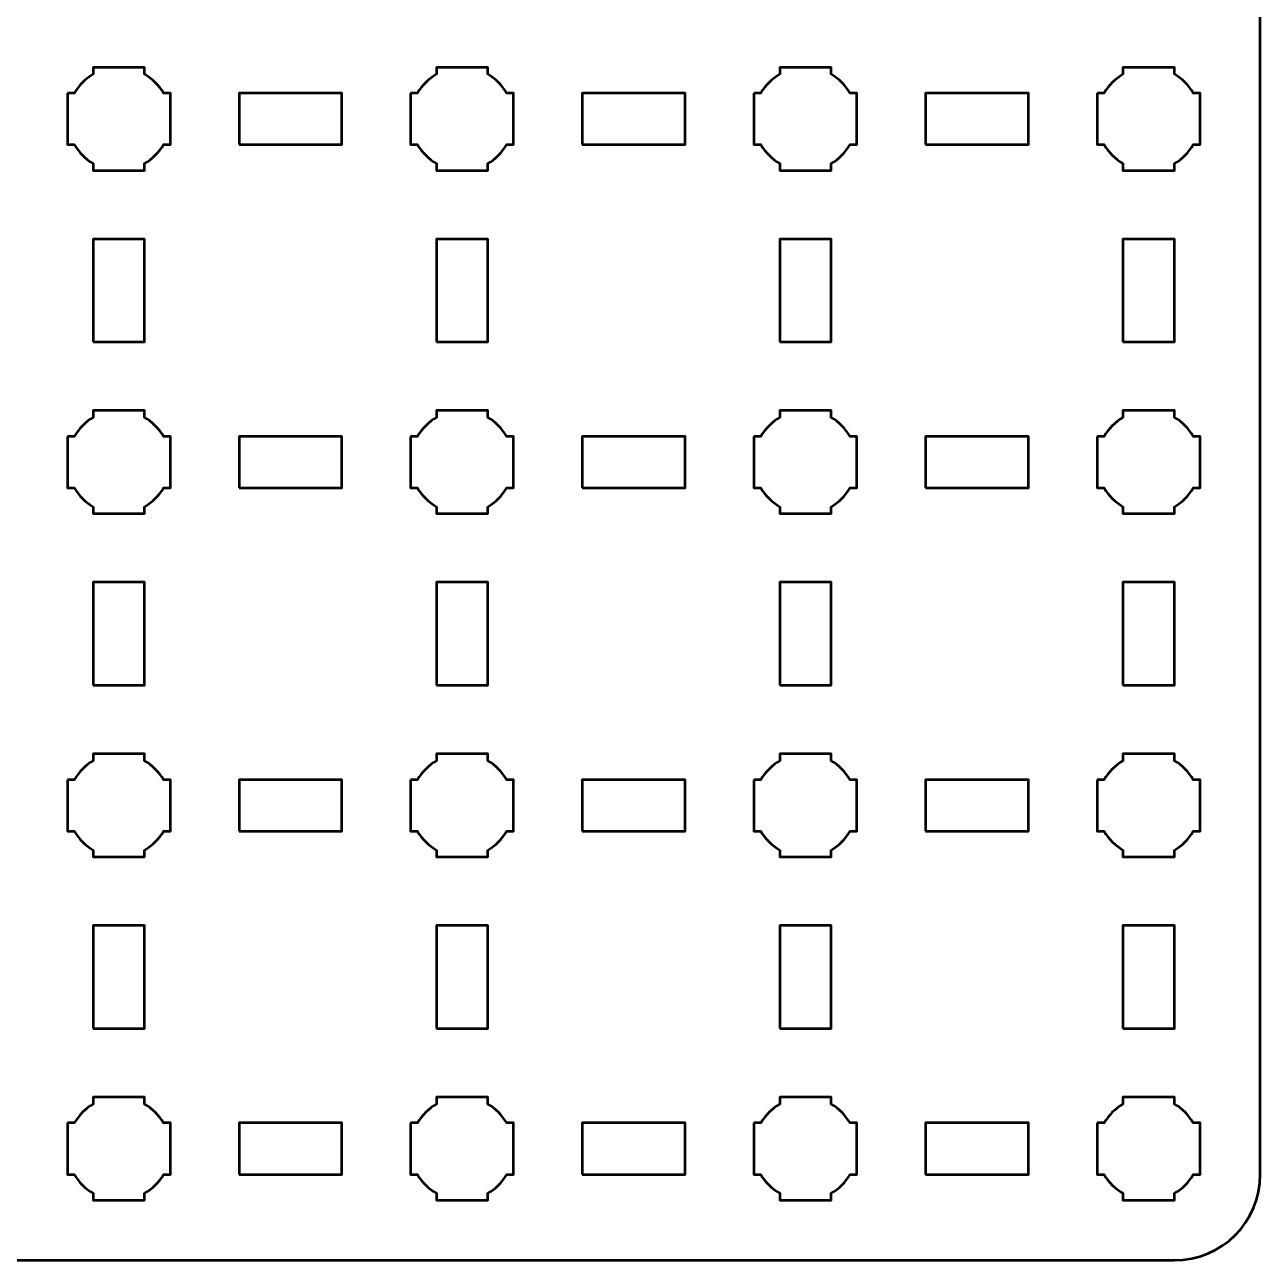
# Model space of a CAD drawing. Header units: centimetres. Extents: x -25.1 to 4.2, y -29.5 to -0.2.
# Drawn here: x -3.05 to 4.15, y -29.5 to -22.3 of the extents above; entities that cross this region are included whole.
import ezdxf

# ---------------------------------------------------------------- set-up
doc = ezdxf.new("R2010")
doc.units = ezdxf.units.CM
doc.header["$MEASUREMENT"] = 0
doc.layers.add('Layer 1', color=7, linetype='Continuous')

msp = doc.modelspace()

# ---------------------------------------------------------------- linework, layer by layer
at = {"layer": 'Layer 1', "lineweight": 53}
for points in [[(-1.8, -23), (-1.2, -23), (-1.2, -22.7), (-1.8, -22.7), (-1.8, -23)], [(0.2, -23), (0.8, -23), (0.8, -22.7), (0.2, -22.7), (0.2, -23)], [(2.2, -23), (2.8, -23), (2.8, -22.7), (2.2, -22.7), (2.2, -23)], [(-2.65, -24.15), (-2.35, -24.15), (-2.35, -23.55), (-2.65, -23.55), (-2.65, -24.15)], [(-0.65, -24.15), (-0.35, -24.15), (-0.35, -23.55), (-0.65, -23.55), (-0.65, -24.15)], [(1.35, -24.15), (1.65, -24.15), (1.65, -23.55), (1.35, -23.55), (1.35, -24.15)], [(3.35, -24.15), (3.65, -24.15), (3.65, -23.55), (3.35, -23.55), (3.35, -24.15)], [(-1.8, -25), (-1.2, -25), (-1.2, -24.7), (-1.8, -24.7), (-1.8, -25)], [(0.2, -25), (0.8, -25), (0.8, -24.7), (0.2, -24.7), (0.2, -25)], [(2.2, -25), (2.8, -25), (2.8, -24.7), (2.2, -24.7), (2.2, -25)], [(-2.65, -26.15), (-2.35, -26.15), (-2.35, -25.55), (-2.65, -25.55), (-2.65, -26.15)], [(-0.65, -26.15), (-0.35, -26.15), (-0.35, -25.55), (-0.65, -25.55), (-0.65, -26.15)], [(1.35, -26.15), (1.65, -26.15), (1.65, -25.55), (1.35, -25.55), (1.35, -26.15)], [(3.35, -26.15), (3.65, -26.15), (3.65, -25.55), (3.35, -25.55), (3.35, -26.15)], [(-1.8, -27), (-1.2, -27), (-1.2, -26.7), (-1.8, -26.7), (-1.8, -27)], [(0.2, -27), (0.8, -27), (0.8, -26.7), (0.2, -26.7), (0.2, -27)], [(2.2, -27), (2.8, -27), (2.8, -26.7), (2.2, -26.7), (2.2, -27)], [(-2.65, -28.15), (-2.35, -28.15), (-2.35, -27.55), (-2.65, -27.55), (-2.65, -28.15)], [(-0.65, -28.15), (-0.35, -28.15), (-0.35, -27.55), (-0.65, -27.55), (-0.65, -28.15)], [(1.35, -28.15), (1.65, -28.15), (1.65, -27.55), (1.35, -27.55), (1.35, -28.15)], [(3.35, -28.15), (3.65, -28.15), (3.65, -27.55), (3.35, -27.55), (3.35, -28.15)], [(-1.8, -29), (-1.2, -29), (-1.2, -28.7), (-1.8, -28.7), (-1.8, -29)], [(0.2, -29), (0.8, -29), (0.8, -28.7), (0.2, -28.7), (0.2, -29)], [(2.2, -29), (2.8, -29), (2.8, -28.7), (2.2, -28.7), (2.2, -29)]]:
    msp.add_lwpolyline(points, close=True, dxfattribs=at)
for points, knots in [([(-25.15, -29), (-25.15, -29), (-25.15, -0.7), (-25.15, -0.7), (-25.15, -0.7), (-25.15, -0.42391), (-24.92609, -0.2), (-24.65, -0.2), (-24.65, -0.2), (-24.65, -0.2), (3.65, -0.2), (3.65, -0.2), (3.65, -0.2), (3.92609, -0.2), (4.15, -0.42391), (4.15, -0.7), (4.15, -0.7), (4.15, -0.7), (4.15, -29), (4.15, -29), (4.15, -29), (4.15, -29.27609), (3.92609, -29.5), (3.65, -29.5), (3.65, -29.5), (3.65, -29.5), (-24.65, -29.5), (-24.65, -29.5), (-24.65, -29.5), (-24.92609, -29.5), (-25.15, -29.27609), (-25.15, -29)], [0, 0, 0, 0, 0.125, 0.125, 0.125, 0.125, 0.25, 0.25, 0.25, 0.25, 0.375, 0.375, 0.375, 0.375, 0.5, 0.5, 0.5, 0.5, 0.625, 0.625, 0.625, 0.625, 0.75, 0.75, 0.75, 0.75, 0.875, 0.875, 0.875, 0.875, 1, 1, 1, 1]), ([(-2.8, -22.7), (-2.8, -22.7), (-2.75985, -22.7), (-2.75985, -22.7), (-2.75985, -22.7), (-2.7335, -22.65447), (-2.69553, -22.6165), (-2.65, -22.59015), (-2.65, -22.59015), (-2.65, -22.59015), (-2.65, -22.55), (-2.65, -22.55), (-2.65, -22.55), (-2.65, -22.55), (-2.5, -22.55), (-2.5, -22.55), (-2.5, -22.55), (-2.5, -22.55), (-2.35, -22.55), (-2.35, -22.55), (-2.35, -22.55), (-2.35, -22.55), (-2.35, -22.59015), (-2.35, -22.59015), (-2.35, -22.59015), (-2.30447, -22.6165), (-2.2665, -22.65447), (-2.24015, -22.7), (-2.24015, -22.7), (-2.24015, -22.7), (-2.2, -22.7), (-2.2, -22.7), (-2.2, -22.7), (-2.2, -22.7), (-2.2, -22.85), (-2.2, -22.85), (-2.2, -22.85), (-2.2, -22.85), (-2.2, -23), (-2.2, -23), (-2.2, -23), (-2.2, -23), (-2.24015, -23), (-2.24015, -23), (-2.24015, -23), (-2.2665, -23.04553), (-2.30447, -23.0835), (-2.35, -23.10985), (-2.35, -23.10985), (-2.35, -23.10985), (-2.35, -23.15), (-2.35, -23.15), (-2.35, -23.15), (-2.35, -23.15), (-2.5, -23.15), (-2.5, -23.15), (-2.5, -23.15), (-2.5, -23.15), (-2.65, -23.15), (-2.65, -23.15), (-2.65, -23.15), (-2.65, -23.15), (-2.65, -23.10985), (-2.65, -23.10985), (-2.65, -23.10985), (-2.69553, -23.0835), (-2.7335, -23.04553), (-2.75985, -23), (-2.75985, -23), (-2.75985, -23), (-2.8, -23), (-2.8, -23), (-2.8, -23), (-2.8, -23), (-2.8, -22.85), (-2.8, -22.85), (-2.8, -22.85), (-2.8, -22.85), (-2.8, -22.7), (-2.8, -22.7)], [0, 0, 0, 0, 0.05, 0.05, 0.05, 0.05, 0.1, 0.1, 0.1, 0.1, 0.15, 0.15, 0.15, 0.15, 0.2, 0.2, 0.2, 0.2, 0.25, 0.25, 0.25, 0.25, 0.3, 0.3, 0.3, 0.3, 0.35, 0.35, 0.35, 0.35, 0.4, 0.4, 0.4, 0.4, 0.45, 0.45, 0.45, 0.45, 0.5, 0.5, 0.5, 0.5, 0.55, 0.55, 0.55, 0.55, 0.6, 0.6, 0.6, 0.6, 0.65, 0.65, 0.65, 0.65, 0.7, 0.7, 0.7, 0.7, 0.75, 0.75, 0.75, 0.75, 0.8, 0.8, 0.8, 0.8, 0.85, 0.85, 0.85, 0.85, 0.9, 0.9, 0.9, 0.9, 0.95, 0.95, 0.95, 0.95, 1, 1, 1, 1]), ([(-0.8, -22.7), (-0.8, -22.7), (-0.75985, -22.7), (-0.75985, -22.7), (-0.75985, -22.7), (-0.7335, -22.65447), (-0.69553, -22.6165), (-0.65, -22.59015), (-0.65, -22.59015), (-0.65, -22.59015), (-0.65, -22.55), (-0.65, -22.55), (-0.65, -22.55), (-0.65, -22.55), (-0.5, -22.55), (-0.5, -22.55), (-0.5, -22.55), (-0.5, -22.55), (-0.35, -22.55), (-0.35, -22.55), (-0.35, -22.55), (-0.35, -22.55), (-0.35, -22.59015), (-0.35, -22.59015), (-0.35, -22.59015), (-0.30447, -22.6165), (-0.2665, -22.65447), (-0.24015, -22.7), (-0.24015, -22.7), (-0.24015, -22.7), (-0.2, -22.7), (-0.2, -22.7), (-0.2, -22.7), (-0.2, -22.7), (-0.2, -22.85), (-0.2, -22.85), (-0.2, -22.85), (-0.2, -22.85), (-0.2, -23), (-0.2, -23), (-0.2, -23), (-0.2, -23), (-0.24015, -23), (-0.24015, -23), (-0.24015, -23), (-0.2665, -23.04553), (-0.30447, -23.0835), (-0.35, -23.10985), (-0.35, -23.10985), (-0.35, -23.10985), (-0.35, -23.15), (-0.35, -23.15), (-0.35, -23.15), (-0.35, -23.15), (-0.5, -23.15), (-0.5, -23.15), (-0.5, -23.15), (-0.5, -23.15), (-0.65, -23.15), (-0.65, -23.15), (-0.65, -23.15), (-0.65, -23.15), (-0.65, -23.10985), (-0.65, -23.10985), (-0.65, -23.10985), (-0.69553, -23.0835), (-0.7335, -23.04553), (-0.75985, -23), (-0.75985, -23), (-0.75985, -23), (-0.8, -23), (-0.8, -23), (-0.8, -23), (-0.8, -23), (-0.8, -22.85), (-0.8, -22.85), (-0.8, -22.85), (-0.8, -22.85), (-0.8, -22.7), (-0.8, -22.7)], [0, 0, 0, 0, 0.05, 0.05, 0.05, 0.05, 0.1, 0.1, 0.1, 0.1, 0.15, 0.15, 0.15, 0.15, 0.2, 0.2, 0.2, 0.2, 0.25, 0.25, 0.25, 0.25, 0.3, 0.3, 0.3, 0.3, 0.35, 0.35, 0.35, 0.35, 0.4, 0.4, 0.4, 0.4, 0.45, 0.45, 0.45, 0.45, 0.5, 0.5, 0.5, 0.5, 0.55, 0.55, 0.55, 0.55, 0.6, 0.6, 0.6, 0.6, 0.65, 0.65, 0.65, 0.65, 0.7, 0.7, 0.7, 0.7, 0.75, 0.75, 0.75, 0.75, 0.8, 0.8, 0.8, 0.8, 0.85, 0.85, 0.85, 0.85, 0.9, 0.9, 0.9, 0.9, 0.95, 0.95, 0.95, 0.95, 1, 1, 1, 1]), ([(1.2, -22.7), (1.2, -22.7), (1.24015, -22.7), (1.24015, -22.7), (1.24015, -22.7), (1.2665, -22.65447), (1.30447, -22.6165), (1.35, -22.59015), (1.35, -22.59015), (1.35, -22.59015), (1.35, -22.55), (1.35, -22.55), (1.35, -22.55), (1.35, -22.55), (1.5, -22.55), (1.5, -22.55), (1.5, -22.55), (1.5, -22.55), (1.65, -22.55), (1.65, -22.55), (1.65, -22.55), (1.65, -22.55), (1.65, -22.59015), (1.65, -22.59015), (1.65, -22.59015), (1.69553, -22.6165), (1.7335, -22.65447), (1.75985, -22.7), (1.75985, -22.7), (1.75985, -22.7), (1.8, -22.7), (1.8, -22.7), (1.8, -22.7), (1.8, -22.7), (1.8, -22.85), (1.8, -22.85), (1.8, -22.85), (1.8, -22.85), (1.8, -23), (1.8, -23), (1.8, -23), (1.8, -23), (1.75985, -23), (1.75985, -23), (1.75985, -23), (1.7335, -23.04553), (1.69553, -23.0835), (1.65, -23.10985), (1.65, -23.10985), (1.65, -23.10985), (1.65, -23.15), (1.65, -23.15), (1.65, -23.15), (1.65, -23.15), (1.5, -23.15), (1.5, -23.15), (1.5, -23.15), (1.5, -23.15), (1.35, -23.15), (1.35, -23.15), (1.35, -23.15), (1.35, -23.15), (1.35, -23.10985), (1.35, -23.10985), (1.35, -23.10985), (1.30447, -23.0835), (1.2665, -23.04553), (1.24015, -23), (1.24015, -23), (1.24015, -23), (1.2, -23), (1.2, -23), (1.2, -23), (1.2, -23), (1.2, -22.85), (1.2, -22.85), (1.2, -22.85), (1.2, -22.85), (1.2, -22.7), (1.2, -22.7)], [0, 0, 0, 0, 0.05, 0.05, 0.05, 0.05, 0.1, 0.1, 0.1, 0.1, 0.15, 0.15, 0.15, 0.15, 0.2, 0.2, 0.2, 0.2, 0.25, 0.25, 0.25, 0.25, 0.3, 0.3, 0.3, 0.3, 0.35, 0.35, 0.35, 0.35, 0.4, 0.4, 0.4, 0.4, 0.45, 0.45, 0.45, 0.45, 0.5, 0.5, 0.5, 0.5, 0.55, 0.55, 0.55, 0.55, 0.6, 0.6, 0.6, 0.6, 0.65, 0.65, 0.65, 0.65, 0.7, 0.7, 0.7, 0.7, 0.75, 0.75, 0.75, 0.75, 0.8, 0.8, 0.8, 0.8, 0.85, 0.85, 0.85, 0.85, 0.9, 0.9, 0.9, 0.9, 0.95, 0.95, 0.95, 0.95, 1, 1, 1, 1]), ([(3.2, -22.7), (3.2, -22.7), (3.24015, -22.7), (3.24015, -22.7), (3.24015, -22.7), (3.2665, -22.65447), (3.30447, -22.6165), (3.35, -22.59015), (3.35, -22.59015), (3.35, -22.59015), (3.35, -22.55), (3.35, -22.55), (3.35, -22.55), (3.35, -22.55), (3.5, -22.55), (3.5, -22.55), (3.5, -22.55), (3.5, -22.55), (3.65, -22.55), (3.65, -22.55), (3.65, -22.55), (3.65, -22.55), (3.65, -22.59015), (3.65, -22.59015), (3.65, -22.59015), (3.69553, -22.6165), (3.7335, -22.65447), (3.75985, -22.7), (3.75985, -22.7), (3.75985, -22.7), (3.8, -22.7), (3.8, -22.7), (3.8, -22.7), (3.8, -22.7), (3.8, -22.85), (3.8, -22.85), (3.8, -22.85), (3.8, -22.85), (3.8, -23), (3.8, -23), (3.8, -23), (3.8, -23), (3.75985, -23), (3.75985, -23), (3.75985, -23), (3.7335, -23.04553), (3.69553, -23.0835), (3.65, -23.10985), (3.65, -23.10985), (3.65, -23.10985), (3.65, -23.15), (3.65, -23.15), (3.65, -23.15), (3.65, -23.15), (3.5, -23.15), (3.5, -23.15), (3.5, -23.15), (3.5, -23.15), (3.35, -23.15), (3.35, -23.15), (3.35, -23.15), (3.35, -23.15), (3.35, -23.10985), (3.35, -23.10985), (3.35, -23.10985), (3.30447, -23.0835), (3.2665, -23.04553), (3.24015, -23), (3.24015, -23), (3.24015, -23), (3.2, -23), (3.2, -23), (3.2, -23), (3.2, -23), (3.2, -22.85), (3.2, -22.85), (3.2, -22.85), (3.2, -22.85), (3.2, -22.7), (3.2, -22.7)], [0, 0, 0, 0, 0.05, 0.05, 0.05, 0.05, 0.1, 0.1, 0.1, 0.1, 0.15, 0.15, 0.15, 0.15, 0.2, 0.2, 0.2, 0.2, 0.25, 0.25, 0.25, 0.25, 0.3, 0.3, 0.3, 0.3, 0.35, 0.35, 0.35, 0.35, 0.4, 0.4, 0.4, 0.4, 0.45, 0.45, 0.45, 0.45, 0.5, 0.5, 0.5, 0.5, 0.55, 0.55, 0.55, 0.55, 0.6, 0.6, 0.6, 0.6, 0.65, 0.65, 0.65, 0.65, 0.7, 0.7, 0.7, 0.7, 0.75, 0.75, 0.75, 0.75, 0.8, 0.8, 0.8, 0.8, 0.85, 0.85, 0.85, 0.85, 0.9, 0.9, 0.9, 0.9, 0.95, 0.95, 0.95, 0.95, 1, 1, 1, 1]), ([(-2.8, -24.7), (-2.8, -24.7), (-2.75985, -24.7), (-2.75985, -24.7), (-2.75985, -24.7), (-2.7335, -24.65447), (-2.69553, -24.6165), (-2.65, -24.59015), (-2.65, -24.59015), (-2.65, -24.59015), (-2.65, -24.55), (-2.65, -24.55), (-2.65, -24.55), (-2.65, -24.55), (-2.5, -24.55), (-2.5, -24.55), (-2.5, -24.55), (-2.5, -24.55), (-2.35, -24.55), (-2.35, -24.55), (-2.35, -24.55), (-2.35, -24.55), (-2.35, -24.59015), (-2.35, -24.59015), (-2.35, -24.59015), (-2.30447, -24.6165), (-2.2665, -24.65447), (-2.24015, -24.7), (-2.24015, -24.7), (-2.24015, -24.7), (-2.2, -24.7), (-2.2, -24.7), (-2.2, -24.7), (-2.2, -24.7), (-2.2, -24.85), (-2.2, -24.85), (-2.2, -24.85), (-2.2, -24.85), (-2.2, -25), (-2.2, -25), (-2.2, -25), (-2.2, -25), (-2.24015, -25), (-2.24015, -25), (-2.24015, -25), (-2.2665, -25.04553), (-2.30447, -25.0835), (-2.35, -25.10985), (-2.35, -25.10985), (-2.35, -25.10985), (-2.35, -25.15), (-2.35, -25.15), (-2.35, -25.15), (-2.35, -25.15), (-2.5, -25.15), (-2.5, -25.15), (-2.5, -25.15), (-2.5, -25.15), (-2.65, -25.15), (-2.65, -25.15), (-2.65, -25.15), (-2.65, -25.15), (-2.65, -25.10985), (-2.65, -25.10985), (-2.65, -25.10985), (-2.69553, -25.0835), (-2.7335, -25.04553), (-2.75985, -25), (-2.75985, -25), (-2.75985, -25), (-2.8, -25), (-2.8, -25), (-2.8, -25), (-2.8, -25), (-2.8, -24.85), (-2.8, -24.85), (-2.8, -24.85), (-2.8, -24.85), (-2.8, -24.7), (-2.8, -24.7)], [0, 0, 0, 0, 0.05, 0.05, 0.05, 0.05, 0.1, 0.1, 0.1, 0.1, 0.15, 0.15, 0.15, 0.15, 0.2, 0.2, 0.2, 0.2, 0.25, 0.25, 0.25, 0.25, 0.3, 0.3, 0.3, 0.3, 0.35, 0.35, 0.35, 0.35, 0.4, 0.4, 0.4, 0.4, 0.45, 0.45, 0.45, 0.45, 0.5, 0.5, 0.5, 0.5, 0.55, 0.55, 0.55, 0.55, 0.6, 0.6, 0.6, 0.6, 0.65, 0.65, 0.65, 0.65, 0.7, 0.7, 0.7, 0.7, 0.75, 0.75, 0.75, 0.75, 0.8, 0.8, 0.8, 0.8, 0.85, 0.85, 0.85, 0.85, 0.9, 0.9, 0.9, 0.9, 0.95, 0.95, 0.95, 0.95, 1, 1, 1, 1]), ([(-0.8, -24.7), (-0.8, -24.7), (-0.75985, -24.7), (-0.75985, -24.7), (-0.75985, -24.7), (-0.7335, -24.65447), (-0.69553, -24.6165), (-0.65, -24.59015), (-0.65, -24.59015), (-0.65, -24.59015), (-0.65, -24.55), (-0.65, -24.55), (-0.65, -24.55), (-0.65, -24.55), (-0.5, -24.55), (-0.5, -24.55), (-0.5, -24.55), (-0.5, -24.55), (-0.35, -24.55), (-0.35, -24.55), (-0.35, -24.55), (-0.35, -24.55), (-0.35, -24.59015), (-0.35, -24.59015), (-0.35, -24.59015), (-0.30447, -24.6165), (-0.2665, -24.65447), (-0.24015, -24.7), (-0.24015, -24.7), (-0.24015, -24.7), (-0.2, -24.7), (-0.2, -24.7), (-0.2, -24.7), (-0.2, -24.7), (-0.2, -24.85), (-0.2, -24.85), (-0.2, -24.85), (-0.2, -24.85), (-0.2, -25), (-0.2, -25), (-0.2, -25), (-0.2, -25), (-0.24015, -25), (-0.24015, -25), (-0.24015, -25), (-0.2665, -25.04553), (-0.30447, -25.0835), (-0.35, -25.10985), (-0.35, -25.10985), (-0.35, -25.10985), (-0.35, -25.15), (-0.35, -25.15), (-0.35, -25.15), (-0.35, -25.15), (-0.5, -25.15), (-0.5, -25.15), (-0.5, -25.15), (-0.5, -25.15), (-0.65, -25.15), (-0.65, -25.15), (-0.65, -25.15), (-0.65, -25.15), (-0.65, -25.10985), (-0.65, -25.10985), (-0.65, -25.10985), (-0.69553, -25.0835), (-0.7335, -25.04553), (-0.75985, -25), (-0.75985, -25), (-0.75985, -25), (-0.8, -25), (-0.8, -25), (-0.8, -25), (-0.8, -25), (-0.8, -24.85), (-0.8, -24.85), (-0.8, -24.85), (-0.8, -24.85), (-0.8, -24.7), (-0.8, -24.7)], [0, 0, 0, 0, 0.05, 0.05, 0.05, 0.05, 0.1, 0.1, 0.1, 0.1, 0.15, 0.15, 0.15, 0.15, 0.2, 0.2, 0.2, 0.2, 0.25, 0.25, 0.25, 0.25, 0.3, 0.3, 0.3, 0.3, 0.35, 0.35, 0.35, 0.35, 0.4, 0.4, 0.4, 0.4, 0.45, 0.45, 0.45, 0.45, 0.5, 0.5, 0.5, 0.5, 0.55, 0.55, 0.55, 0.55, 0.6, 0.6, 0.6, 0.6, 0.65, 0.65, 0.65, 0.65, 0.7, 0.7, 0.7, 0.7, 0.75, 0.75, 0.75, 0.75, 0.8, 0.8, 0.8, 0.8, 0.85, 0.85, 0.85, 0.85, 0.9, 0.9, 0.9, 0.9, 0.95, 0.95, 0.95, 0.95, 1, 1, 1, 1]), ([(1.2, -24.7), (1.2, -24.7), (1.24015, -24.7), (1.24015, -24.7), (1.24015, -24.7), (1.2665, -24.65447), (1.30447, -24.6165), (1.35, -24.59015), (1.35, -24.59015), (1.35, -24.59015), (1.35, -24.55), (1.35, -24.55), (1.35, -24.55), (1.35, -24.55), (1.5, -24.55), (1.5, -24.55), (1.5, -24.55), (1.5, -24.55), (1.65, -24.55), (1.65, -24.55), (1.65, -24.55), (1.65, -24.55), (1.65, -24.59015), (1.65, -24.59015), (1.65, -24.59015), (1.69553, -24.6165), (1.7335, -24.65447), (1.75985, -24.7), (1.75985, -24.7), (1.75985, -24.7), (1.8, -24.7), (1.8, -24.7), (1.8, -24.7), (1.8, -24.7), (1.8, -24.85), (1.8, -24.85), (1.8, -24.85), (1.8, -24.85), (1.8, -25), (1.8, -25), (1.8, -25), (1.8, -25), (1.75985, -25), (1.75985, -25), (1.75985, -25), (1.7335, -25.04553), (1.69553, -25.0835), (1.65, -25.10985), (1.65, -25.10985), (1.65, -25.10985), (1.65, -25.15), (1.65, -25.15), (1.65, -25.15), (1.65, -25.15), (1.5, -25.15), (1.5, -25.15), (1.5, -25.15), (1.5, -25.15), (1.35, -25.15), (1.35, -25.15), (1.35, -25.15), (1.35, -25.15), (1.35, -25.10985), (1.35, -25.10985), (1.35, -25.10985), (1.30447, -25.0835), (1.2665, -25.04553), (1.24015, -25), (1.24015, -25), (1.24015, -25), (1.2, -25), (1.2, -25), (1.2, -25), (1.2, -25), (1.2, -24.85), (1.2, -24.85), (1.2, -24.85), (1.2, -24.85), (1.2, -24.7), (1.2, -24.7)], [0, 0, 0, 0, 0.05, 0.05, 0.05, 0.05, 0.1, 0.1, 0.1, 0.1, 0.15, 0.15, 0.15, 0.15, 0.2, 0.2, 0.2, 0.2, 0.25, 0.25, 0.25, 0.25, 0.3, 0.3, 0.3, 0.3, 0.35, 0.35, 0.35, 0.35, 0.4, 0.4, 0.4, 0.4, 0.45, 0.45, 0.45, 0.45, 0.5, 0.5, 0.5, 0.5, 0.55, 0.55, 0.55, 0.55, 0.6, 0.6, 0.6, 0.6, 0.65, 0.65, 0.65, 0.65, 0.7, 0.7, 0.7, 0.7, 0.75, 0.75, 0.75, 0.75, 0.8, 0.8, 0.8, 0.8, 0.85, 0.85, 0.85, 0.85, 0.9, 0.9, 0.9, 0.9, 0.95, 0.95, 0.95, 0.95, 1, 1, 1, 1]), ([(3.2, -24.7), (3.2, -24.7), (3.24015, -24.7), (3.24015, -24.7), (3.24015, -24.7), (3.2665, -24.65447), (3.30447, -24.6165), (3.35, -24.59015), (3.35, -24.59015), (3.35, -24.59015), (3.35, -24.55), (3.35, -24.55), (3.35, -24.55), (3.35, -24.55), (3.5, -24.55), (3.5, -24.55), (3.5, -24.55), (3.5, -24.55), (3.65, -24.55), (3.65, -24.55), (3.65, -24.55), (3.65, -24.55), (3.65, -24.59015), (3.65, -24.59015), (3.65, -24.59015), (3.69553, -24.6165), (3.7335, -24.65447), (3.75985, -24.7), (3.75985, -24.7), (3.75985, -24.7), (3.8, -24.7), (3.8, -24.7), (3.8, -24.7), (3.8, -24.7), (3.8, -24.85), (3.8, -24.85), (3.8, -24.85), (3.8, -24.85), (3.8, -25), (3.8, -25), (3.8, -25), (3.8, -25), (3.75985, -25), (3.75985, -25), (3.75985, -25), (3.7335, -25.04553), (3.69553, -25.0835), (3.65, -25.10985), (3.65, -25.10985), (3.65, -25.10985), (3.65, -25.15), (3.65, -25.15), (3.65, -25.15), (3.65, -25.15), (3.5, -25.15), (3.5, -25.15), (3.5, -25.15), (3.5, -25.15), (3.35, -25.15), (3.35, -25.15), (3.35, -25.15), (3.35, -25.15), (3.35, -25.10985), (3.35, -25.10985), (3.35, -25.10985), (3.30447, -25.0835), (3.2665, -25.04553), (3.24015, -25), (3.24015, -25), (3.24015, -25), (3.2, -25), (3.2, -25), (3.2, -25), (3.2, -25), (3.2, -24.85), (3.2, -24.85), (3.2, -24.85), (3.2, -24.85), (3.2, -24.7), (3.2, -24.7)], [0, 0, 0, 0, 0.05, 0.05, 0.05, 0.05, 0.1, 0.1, 0.1, 0.1, 0.15, 0.15, 0.15, 0.15, 0.2, 0.2, 0.2, 0.2, 0.25, 0.25, 0.25, 0.25, 0.3, 0.3, 0.3, 0.3, 0.35, 0.35, 0.35, 0.35, 0.4, 0.4, 0.4, 0.4, 0.45, 0.45, 0.45, 0.45, 0.5, 0.5, 0.5, 0.5, 0.55, 0.55, 0.55, 0.55, 0.6, 0.6, 0.6, 0.6, 0.65, 0.65, 0.65, 0.65, 0.7, 0.7, 0.7, 0.7, 0.75, 0.75, 0.75, 0.75, 0.8, 0.8, 0.8, 0.8, 0.85, 0.85, 0.85, 0.85, 0.9, 0.9, 0.9, 0.9, 0.95, 0.95, 0.95, 0.95, 1, 1, 1, 1]), ([(-2.8, -26.7), (-2.8, -26.7), (-2.75985, -26.7), (-2.75985, -26.7), (-2.75985, -26.7), (-2.7335, -26.65447), (-2.69553, -26.6165), (-2.65, -26.59015), (-2.65, -26.59015), (-2.65, -26.59015), (-2.65, -26.55), (-2.65, -26.55), (-2.65, -26.55), (-2.65, -26.55), (-2.5, -26.55), (-2.5, -26.55), (-2.5, -26.55), (-2.5, -26.55), (-2.35, -26.55), (-2.35, -26.55), (-2.35, -26.55), (-2.35, -26.55), (-2.35, -26.59015), (-2.35, -26.59015), (-2.35, -26.59015), (-2.30447, -26.6165), (-2.2665, -26.65447), (-2.24015, -26.7), (-2.24015, -26.7), (-2.24015, -26.7), (-2.2, -26.7), (-2.2, -26.7), (-2.2, -26.7), (-2.2, -26.7), (-2.2, -26.85), (-2.2, -26.85), (-2.2, -26.85), (-2.2, -26.85), (-2.2, -27), (-2.2, -27), (-2.2, -27), (-2.2, -27), (-2.24015, -27), (-2.24015, -27), (-2.24015, -27), (-2.2665, -27.04553), (-2.30447, -27.0835), (-2.35, -27.10985), (-2.35, -27.10985), (-2.35, -27.10985), (-2.35, -27.15), (-2.35, -27.15), (-2.35, -27.15), (-2.35, -27.15), (-2.5, -27.15), (-2.5, -27.15), (-2.5, -27.15), (-2.5, -27.15), (-2.65, -27.15), (-2.65, -27.15), (-2.65, -27.15), (-2.65, -27.15), (-2.65, -27.10985), (-2.65, -27.10985), (-2.65, -27.10985), (-2.69553, -27.0835), (-2.7335, -27.04553), (-2.75985, -27), (-2.75985, -27), (-2.75985, -27), (-2.8, -27), (-2.8, -27), (-2.8, -27), (-2.8, -27), (-2.8, -26.85), (-2.8, -26.85), (-2.8, -26.85), (-2.8, -26.85), (-2.8, -26.7), (-2.8, -26.7)], [0, 0, 0, 0, 0.05, 0.05, 0.05, 0.05, 0.1, 0.1, 0.1, 0.1, 0.15, 0.15, 0.15, 0.15, 0.2, 0.2, 0.2, 0.2, 0.25, 0.25, 0.25, 0.25, 0.3, 0.3, 0.3, 0.3, 0.35, 0.35, 0.35, 0.35, 0.4, 0.4, 0.4, 0.4, 0.45, 0.45, 0.45, 0.45, 0.5, 0.5, 0.5, 0.5, 0.55, 0.55, 0.55, 0.55, 0.6, 0.6, 0.6, 0.6, 0.65, 0.65, 0.65, 0.65, 0.7, 0.7, 0.7, 0.7, 0.75, 0.75, 0.75, 0.75, 0.8, 0.8, 0.8, 0.8, 0.85, 0.85, 0.85, 0.85, 0.9, 0.9, 0.9, 0.9, 0.95, 0.95, 0.95, 0.95, 1, 1, 1, 1]), ([(-0.8, -26.7), (-0.8, -26.7), (-0.75985, -26.7), (-0.75985, -26.7), (-0.75985, -26.7), (-0.7335, -26.65447), (-0.69553, -26.6165), (-0.65, -26.59015), (-0.65, -26.59015), (-0.65, -26.59015), (-0.65, -26.55), (-0.65, -26.55), (-0.65, -26.55), (-0.65, -26.55), (-0.5, -26.55), (-0.5, -26.55), (-0.5, -26.55), (-0.5, -26.55), (-0.35, -26.55), (-0.35, -26.55), (-0.35, -26.55), (-0.35, -26.55), (-0.35, -26.59015), (-0.35, -26.59015), (-0.35, -26.59015), (-0.30447, -26.6165), (-0.2665, -26.65447), (-0.24015, -26.7), (-0.24015, -26.7), (-0.24015, -26.7), (-0.2, -26.7), (-0.2, -26.7), (-0.2, -26.7), (-0.2, -26.7), (-0.2, -26.85), (-0.2, -26.85), (-0.2, -26.85), (-0.2, -26.85), (-0.2, -27), (-0.2, -27), (-0.2, -27), (-0.2, -27), (-0.24015, -27), (-0.24015, -27), (-0.24015, -27), (-0.2665, -27.04553), (-0.30447, -27.0835), (-0.35, -27.10985), (-0.35, -27.10985), (-0.35, -27.10985), (-0.35, -27.15), (-0.35, -27.15), (-0.35, -27.15), (-0.35, -27.15), (-0.5, -27.15), (-0.5, -27.15), (-0.5, -27.15), (-0.5, -27.15), (-0.65, -27.15), (-0.65, -27.15), (-0.65, -27.15), (-0.65, -27.15), (-0.65, -27.10985), (-0.65, -27.10985), (-0.65, -27.10985), (-0.69553, -27.0835), (-0.7335, -27.04553), (-0.75985, -27), (-0.75985, -27), (-0.75985, -27), (-0.8, -27), (-0.8, -27), (-0.8, -27), (-0.8, -27), (-0.8, -26.85), (-0.8, -26.85), (-0.8, -26.85), (-0.8, -26.85), (-0.8, -26.7), (-0.8, -26.7)], [0, 0, 0, 0, 0.05, 0.05, 0.05, 0.05, 0.1, 0.1, 0.1, 0.1, 0.15, 0.15, 0.15, 0.15, 0.2, 0.2, 0.2, 0.2, 0.25, 0.25, 0.25, 0.25, 0.3, 0.3, 0.3, 0.3, 0.35, 0.35, 0.35, 0.35, 0.4, 0.4, 0.4, 0.4, 0.45, 0.45, 0.45, 0.45, 0.5, 0.5, 0.5, 0.5, 0.55, 0.55, 0.55, 0.55, 0.6, 0.6, 0.6, 0.6, 0.65, 0.65, 0.65, 0.65, 0.7, 0.7, 0.7, 0.7, 0.75, 0.75, 0.75, 0.75, 0.8, 0.8, 0.8, 0.8, 0.85, 0.85, 0.85, 0.85, 0.9, 0.9, 0.9, 0.9, 0.95, 0.95, 0.95, 0.95, 1, 1, 1, 1]), ([(1.2, -26.7), (1.2, -26.7), (1.24015, -26.7), (1.24015, -26.7), (1.24015, -26.7), (1.2665, -26.65447), (1.30447, -26.6165), (1.35, -26.59015), (1.35, -26.59015), (1.35, -26.59015), (1.35, -26.55), (1.35, -26.55), (1.35, -26.55), (1.35, -26.55), (1.5, -26.55), (1.5, -26.55), (1.5, -26.55), (1.5, -26.55), (1.65, -26.55), (1.65, -26.55), (1.65, -26.55), (1.65, -26.55), (1.65, -26.59015), (1.65, -26.59015), (1.65, -26.59015), (1.69553, -26.6165), (1.7335, -26.65447), (1.75985, -26.7), (1.75985, -26.7), (1.75985, -26.7), (1.8, -26.7), (1.8, -26.7), (1.8, -26.7), (1.8, -26.7), (1.8, -26.85), (1.8, -26.85), (1.8, -26.85), (1.8, -26.85), (1.8, -27), (1.8, -27), (1.8, -27), (1.8, -27), (1.75985, -27), (1.75985, -27), (1.75985, -27), (1.7335, -27.04553), (1.69553, -27.0835), (1.65, -27.10985), (1.65, -27.10985), (1.65, -27.10985), (1.65, -27.15), (1.65, -27.15), (1.65, -27.15), (1.65, -27.15), (1.5, -27.15), (1.5, -27.15), (1.5, -27.15), (1.5, -27.15), (1.35, -27.15), (1.35, -27.15), (1.35, -27.15), (1.35, -27.15), (1.35, -27.10985), (1.35, -27.10985), (1.35, -27.10985), (1.30447, -27.0835), (1.2665, -27.04553), (1.24015, -27), (1.24015, -27), (1.24015, -27), (1.2, -27), (1.2, -27), (1.2, -27), (1.2, -27), (1.2, -26.85), (1.2, -26.85), (1.2, -26.85), (1.2, -26.85), (1.2, -26.7), (1.2, -26.7)], [0, 0, 0, 0, 0.05, 0.05, 0.05, 0.05, 0.1, 0.1, 0.1, 0.1, 0.15, 0.15, 0.15, 0.15, 0.2, 0.2, 0.2, 0.2, 0.25, 0.25, 0.25, 0.25, 0.3, 0.3, 0.3, 0.3, 0.35, 0.35, 0.35, 0.35, 0.4, 0.4, 0.4, 0.4, 0.45, 0.45, 0.45, 0.45, 0.5, 0.5, 0.5, 0.5, 0.55, 0.55, 0.55, 0.55, 0.6, 0.6, 0.6, 0.6, 0.65, 0.65, 0.65, 0.65, 0.7, 0.7, 0.7, 0.7, 0.75, 0.75, 0.75, 0.75, 0.8, 0.8, 0.8, 0.8, 0.85, 0.85, 0.85, 0.85, 0.9, 0.9, 0.9, 0.9, 0.95, 0.95, 0.95, 0.95, 1, 1, 1, 1]), ([(3.2, -26.7), (3.2, -26.7), (3.24015, -26.7), (3.24015, -26.7), (3.24015, -26.7), (3.2665, -26.65447), (3.30447, -26.6165), (3.35, -26.59015), (3.35, -26.59015), (3.35, -26.59015), (3.35, -26.55), (3.35, -26.55), (3.35, -26.55), (3.35, -26.55), (3.5, -26.55), (3.5, -26.55), (3.5, -26.55), (3.5, -26.55), (3.65, -26.55), (3.65, -26.55), (3.65, -26.55), (3.65, -26.55), (3.65, -26.59015), (3.65, -26.59015), (3.65, -26.59015), (3.69553, -26.6165), (3.7335, -26.65447), (3.75985, -26.7), (3.75985, -26.7), (3.75985, -26.7), (3.8, -26.7), (3.8, -26.7), (3.8, -26.7), (3.8, -26.7), (3.8, -26.85), (3.8, -26.85), (3.8, -26.85), (3.8, -26.85), (3.8, -27), (3.8, -27), (3.8, -27), (3.8, -27), (3.75985, -27), (3.75985, -27), (3.75985, -27), (3.7335, -27.04553), (3.69553, -27.0835), (3.65, -27.10985), (3.65, -27.10985), (3.65, -27.10985), (3.65, -27.15), (3.65, -27.15), (3.65, -27.15), (3.65, -27.15), (3.5, -27.15), (3.5, -27.15), (3.5, -27.15), (3.5, -27.15), (3.35, -27.15), (3.35, -27.15), (3.35, -27.15), (3.35, -27.15), (3.35, -27.10985), (3.35, -27.10985), (3.35, -27.10985), (3.30447, -27.0835), (3.2665, -27.04553), (3.24015, -27), (3.24015, -27), (3.24015, -27), (3.2, -27), (3.2, -27), (3.2, -27), (3.2, -27), (3.2, -26.85), (3.2, -26.85), (3.2, -26.85), (3.2, -26.85), (3.2, -26.7), (3.2, -26.7)], [0, 0, 0, 0, 0.05, 0.05, 0.05, 0.05, 0.1, 0.1, 0.1, 0.1, 0.15, 0.15, 0.15, 0.15, 0.2, 0.2, 0.2, 0.2, 0.25, 0.25, 0.25, 0.25, 0.3, 0.3, 0.3, 0.3, 0.35, 0.35, 0.35, 0.35, 0.4, 0.4, 0.4, 0.4, 0.45, 0.45, 0.45, 0.45, 0.5, 0.5, 0.5, 0.5, 0.55, 0.55, 0.55, 0.55, 0.6, 0.6, 0.6, 0.6, 0.65, 0.65, 0.65, 0.65, 0.7, 0.7, 0.7, 0.7, 0.75, 0.75, 0.75, 0.75, 0.8, 0.8, 0.8, 0.8, 0.85, 0.85, 0.85, 0.85, 0.9, 0.9, 0.9, 0.9, 0.95, 0.95, 0.95, 0.95, 1, 1, 1, 1]), ([(-2.8, -28.7), (-2.8, -28.7), (-2.75985, -28.7), (-2.75985, -28.7), (-2.75985, -28.7), (-2.7335, -28.65447), (-2.69553, -28.6165), (-2.65, -28.59015), (-2.65, -28.59015), (-2.65, -28.59015), (-2.65, -28.55), (-2.65, -28.55), (-2.65, -28.55), (-2.65, -28.55), (-2.5, -28.55), (-2.5, -28.55), (-2.5, -28.55), (-2.5, -28.55), (-2.35, -28.55), (-2.35, -28.55), (-2.35, -28.55), (-2.35, -28.55), (-2.35, -28.59015), (-2.35, -28.59015), (-2.35, -28.59015), (-2.30447, -28.6165), (-2.2665, -28.65447), (-2.24015, -28.7), (-2.24015, -28.7), (-2.24015, -28.7), (-2.2, -28.7), (-2.2, -28.7), (-2.2, -28.7), (-2.2, -28.7), (-2.2, -28.85), (-2.2, -28.85), (-2.2, -28.85), (-2.2, -28.85), (-2.2, -29), (-2.2, -29), (-2.2, -29), (-2.2, -29), (-2.24015, -29), (-2.24015, -29), (-2.24015, -29), (-2.2665, -29.04553), (-2.30447, -29.0835), (-2.35, -29.10985), (-2.35, -29.10985), (-2.35, -29.10985), (-2.35, -29.15), (-2.35, -29.15), (-2.35, -29.15), (-2.35, -29.15), (-2.5, -29.15), (-2.5, -29.15), (-2.5, -29.15), (-2.5, -29.15), (-2.65, -29.15), (-2.65, -29.15), (-2.65, -29.15), (-2.65, -29.15), (-2.65, -29.10985), (-2.65, -29.10985), (-2.65, -29.10985), (-2.69553, -29.0835), (-2.7335, -29.04553), (-2.75985, -29), (-2.75985, -29), (-2.75985, -29), (-2.8, -29), (-2.8, -29), (-2.8, -29), (-2.8, -29), (-2.8, -28.85), (-2.8, -28.85), (-2.8, -28.85), (-2.8, -28.85), (-2.8, -28.7), (-2.8, -28.7)], [0, 0, 0, 0, 0.05, 0.05, 0.05, 0.05, 0.1, 0.1, 0.1, 0.1, 0.15, 0.15, 0.15, 0.15, 0.2, 0.2, 0.2, 0.2, 0.25, 0.25, 0.25, 0.25, 0.3, 0.3, 0.3, 0.3, 0.35, 0.35, 0.35, 0.35, 0.4, 0.4, 0.4, 0.4, 0.45, 0.45, 0.45, 0.45, 0.5, 0.5, 0.5, 0.5, 0.55, 0.55, 0.55, 0.55, 0.6, 0.6, 0.6, 0.6, 0.65, 0.65, 0.65, 0.65, 0.7, 0.7, 0.7, 0.7, 0.75, 0.75, 0.75, 0.75, 0.8, 0.8, 0.8, 0.8, 0.85, 0.85, 0.85, 0.85, 0.9, 0.9, 0.9, 0.9, 0.95, 0.95, 0.95, 0.95, 1, 1, 1, 1]), ([(-0.8, -28.7), (-0.8, -28.7), (-0.75985, -28.7), (-0.75985, -28.7), (-0.75985, -28.7), (-0.7335, -28.65447), (-0.69553, -28.6165), (-0.65, -28.59015), (-0.65, -28.59015), (-0.65, -28.59015), (-0.65, -28.55), (-0.65, -28.55), (-0.65, -28.55), (-0.65, -28.55), (-0.5, -28.55), (-0.5, -28.55), (-0.5, -28.55), (-0.5, -28.55), (-0.35, -28.55), (-0.35, -28.55), (-0.35, -28.55), (-0.35, -28.55), (-0.35, -28.59015), (-0.35, -28.59015), (-0.35, -28.59015), (-0.30447, -28.6165), (-0.2665, -28.65447), (-0.24015, -28.7), (-0.24015, -28.7), (-0.24015, -28.7), (-0.2, -28.7), (-0.2, -28.7), (-0.2, -28.7), (-0.2, -28.7), (-0.2, -28.85), (-0.2, -28.85), (-0.2, -28.85), (-0.2, -28.85), (-0.2, -29), (-0.2, -29), (-0.2, -29), (-0.2, -29), (-0.24015, -29), (-0.24015, -29), (-0.24015, -29), (-0.2665, -29.04553), (-0.30447, -29.0835), (-0.35, -29.10985), (-0.35, -29.10985), (-0.35, -29.10985), (-0.35, -29.15), (-0.35, -29.15), (-0.35, -29.15), (-0.35, -29.15), (-0.5, -29.15), (-0.5, -29.15), (-0.5, -29.15), (-0.5, -29.15), (-0.65, -29.15), (-0.65, -29.15), (-0.65, -29.15), (-0.65, -29.15), (-0.65, -29.10985), (-0.65, -29.10985), (-0.65, -29.10985), (-0.69553, -29.0835), (-0.7335, -29.04553), (-0.75985, -29), (-0.75985, -29), (-0.75985, -29), (-0.8, -29), (-0.8, -29), (-0.8, -29), (-0.8, -29), (-0.8, -28.85), (-0.8, -28.85), (-0.8, -28.85), (-0.8, -28.85), (-0.8, -28.7), (-0.8, -28.7)], [0, 0, 0, 0, 0.05, 0.05, 0.05, 0.05, 0.1, 0.1, 0.1, 0.1, 0.15, 0.15, 0.15, 0.15, 0.2, 0.2, 0.2, 0.2, 0.25, 0.25, 0.25, 0.25, 0.3, 0.3, 0.3, 0.3, 0.35, 0.35, 0.35, 0.35, 0.4, 0.4, 0.4, 0.4, 0.45, 0.45, 0.45, 0.45, 0.5, 0.5, 0.5, 0.5, 0.55, 0.55, 0.55, 0.55, 0.6, 0.6, 0.6, 0.6, 0.65, 0.65, 0.65, 0.65, 0.7, 0.7, 0.7, 0.7, 0.75, 0.75, 0.75, 0.75, 0.8, 0.8, 0.8, 0.8, 0.85, 0.85, 0.85, 0.85, 0.9, 0.9, 0.9, 0.9, 0.95, 0.95, 0.95, 0.95, 1, 1, 1, 1]), ([(1.2, -28.7), (1.2, -28.7), (1.24015, -28.7), (1.24015, -28.7), (1.24015, -28.7), (1.2665, -28.65447), (1.30447, -28.6165), (1.35, -28.59015), (1.35, -28.59015), (1.35, -28.59015), (1.35, -28.55), (1.35, -28.55), (1.35, -28.55), (1.35, -28.55), (1.5, -28.55), (1.5, -28.55), (1.5, -28.55), (1.5, -28.55), (1.65, -28.55), (1.65, -28.55), (1.65, -28.55), (1.65, -28.55), (1.65, -28.59015), (1.65, -28.59015), (1.65, -28.59015), (1.69553, -28.6165), (1.7335, -28.65447), (1.75985, -28.7), (1.75985, -28.7), (1.75985, -28.7), (1.8, -28.7), (1.8, -28.7), (1.8, -28.7), (1.8, -28.7), (1.8, -28.85), (1.8, -28.85), (1.8, -28.85), (1.8, -28.85), (1.8, -29), (1.8, -29), (1.8, -29), (1.8, -29), (1.75985, -29), (1.75985, -29), (1.75985, -29), (1.7335, -29.04553), (1.69553, -29.0835), (1.65, -29.10985), (1.65, -29.10985), (1.65, -29.10985), (1.65, -29.15), (1.65, -29.15), (1.65, -29.15), (1.65, -29.15), (1.5, -29.15), (1.5, -29.15), (1.5, -29.15), (1.5, -29.15), (1.35, -29.15), (1.35, -29.15), (1.35, -29.15), (1.35, -29.15), (1.35, -29.10985), (1.35, -29.10985), (1.35, -29.10985), (1.30447, -29.0835), (1.2665, -29.04553), (1.24015, -29), (1.24015, -29), (1.24015, -29), (1.2, -29), (1.2, -29), (1.2, -29), (1.2, -29), (1.2, -28.85), (1.2, -28.85), (1.2, -28.85), (1.2, -28.85), (1.2, -28.7), (1.2, -28.7)], [0, 0, 0, 0, 0.05, 0.05, 0.05, 0.05, 0.1, 0.1, 0.1, 0.1, 0.15, 0.15, 0.15, 0.15, 0.2, 0.2, 0.2, 0.2, 0.25, 0.25, 0.25, 0.25, 0.3, 0.3, 0.3, 0.3, 0.35, 0.35, 0.35, 0.35, 0.4, 0.4, 0.4, 0.4, 0.45, 0.45, 0.45, 0.45, 0.5, 0.5, 0.5, 0.5, 0.55, 0.55, 0.55, 0.55, 0.6, 0.6, 0.6, 0.6, 0.65, 0.65, 0.65, 0.65, 0.7, 0.7, 0.7, 0.7, 0.75, 0.75, 0.75, 0.75, 0.8, 0.8, 0.8, 0.8, 0.85, 0.85, 0.85, 0.85, 0.9, 0.9, 0.9, 0.9, 0.95, 0.95, 0.95, 0.95, 1, 1, 1, 1]), ([(3.2, -28.7), (3.2, -28.7), (3.24015, -28.7), (3.24015, -28.7), (3.24015, -28.7), (3.2665, -28.65447), (3.30447, -28.6165), (3.35, -28.59015), (3.35, -28.59015), (3.35, -28.59015), (3.35, -28.55), (3.35, -28.55), (3.35, -28.55), (3.35, -28.55), (3.5, -28.55), (3.5, -28.55), (3.5, -28.55), (3.5, -28.55), (3.65, -28.55), (3.65, -28.55), (3.65, -28.55), (3.65, -28.55), (3.65, -28.59015), (3.65, -28.59015), (3.65, -28.59015), (3.69553, -28.6165), (3.7335, -28.65447), (3.75985, -28.7), (3.75985, -28.7), (3.75985, -28.7), (3.8, -28.7), (3.8, -28.7), (3.8, -28.7), (3.8, -28.7), (3.8, -28.85), (3.8, -28.85), (3.8, -28.85), (3.8, -28.85), (3.8, -29), (3.8, -29), (3.8, -29), (3.8, -29), (3.75985, -29), (3.75985, -29), (3.75985, -29), (3.7335, -29.04553), (3.69553, -29.0835), (3.65, -29.10985), (3.65, -29.10985), (3.65, -29.10985), (3.65, -29.15), (3.65, -29.15), (3.65, -29.15), (3.65, -29.15), (3.5, -29.15), (3.5, -29.15), (3.5, -29.15), (3.5, -29.15), (3.35, -29.15), (3.35, -29.15), (3.35, -29.15), (3.35, -29.15), (3.35, -29.10985), (3.35, -29.10985), (3.35, -29.10985), (3.30447, -29.0835), (3.2665, -29.04553), (3.24015, -29), (3.24015, -29), (3.24015, -29), (3.2, -29), (3.2, -29), (3.2, -29), (3.2, -29), (3.2, -28.85), (3.2, -28.85), (3.2, -28.85), (3.2, -28.85), (3.2, -28.7), (3.2, -28.7)], [0, 0, 0, 0, 0.05, 0.05, 0.05, 0.05, 0.1, 0.1, 0.1, 0.1, 0.15, 0.15, 0.15, 0.15, 0.2, 0.2, 0.2, 0.2, 0.25, 0.25, 0.25, 0.25, 0.3, 0.3, 0.3, 0.3, 0.35, 0.35, 0.35, 0.35, 0.4, 0.4, 0.4, 0.4, 0.45, 0.45, 0.45, 0.45, 0.5, 0.5, 0.5, 0.5, 0.55, 0.55, 0.55, 0.55, 0.6, 0.6, 0.6, 0.6, 0.65, 0.65, 0.65, 0.65, 0.7, 0.7, 0.7, 0.7, 0.75, 0.75, 0.75, 0.75, 0.8, 0.8, 0.8, 0.8, 0.85, 0.85, 0.85, 0.85, 0.9, 0.9, 0.9, 0.9, 0.95, 0.95, 0.95, 0.95, 1, 1, 1, 1])]:
    msp.add_open_spline(points, degree=3, knots=knots, dxfattribs=at)

doc.saveas('drawing.dxf')
